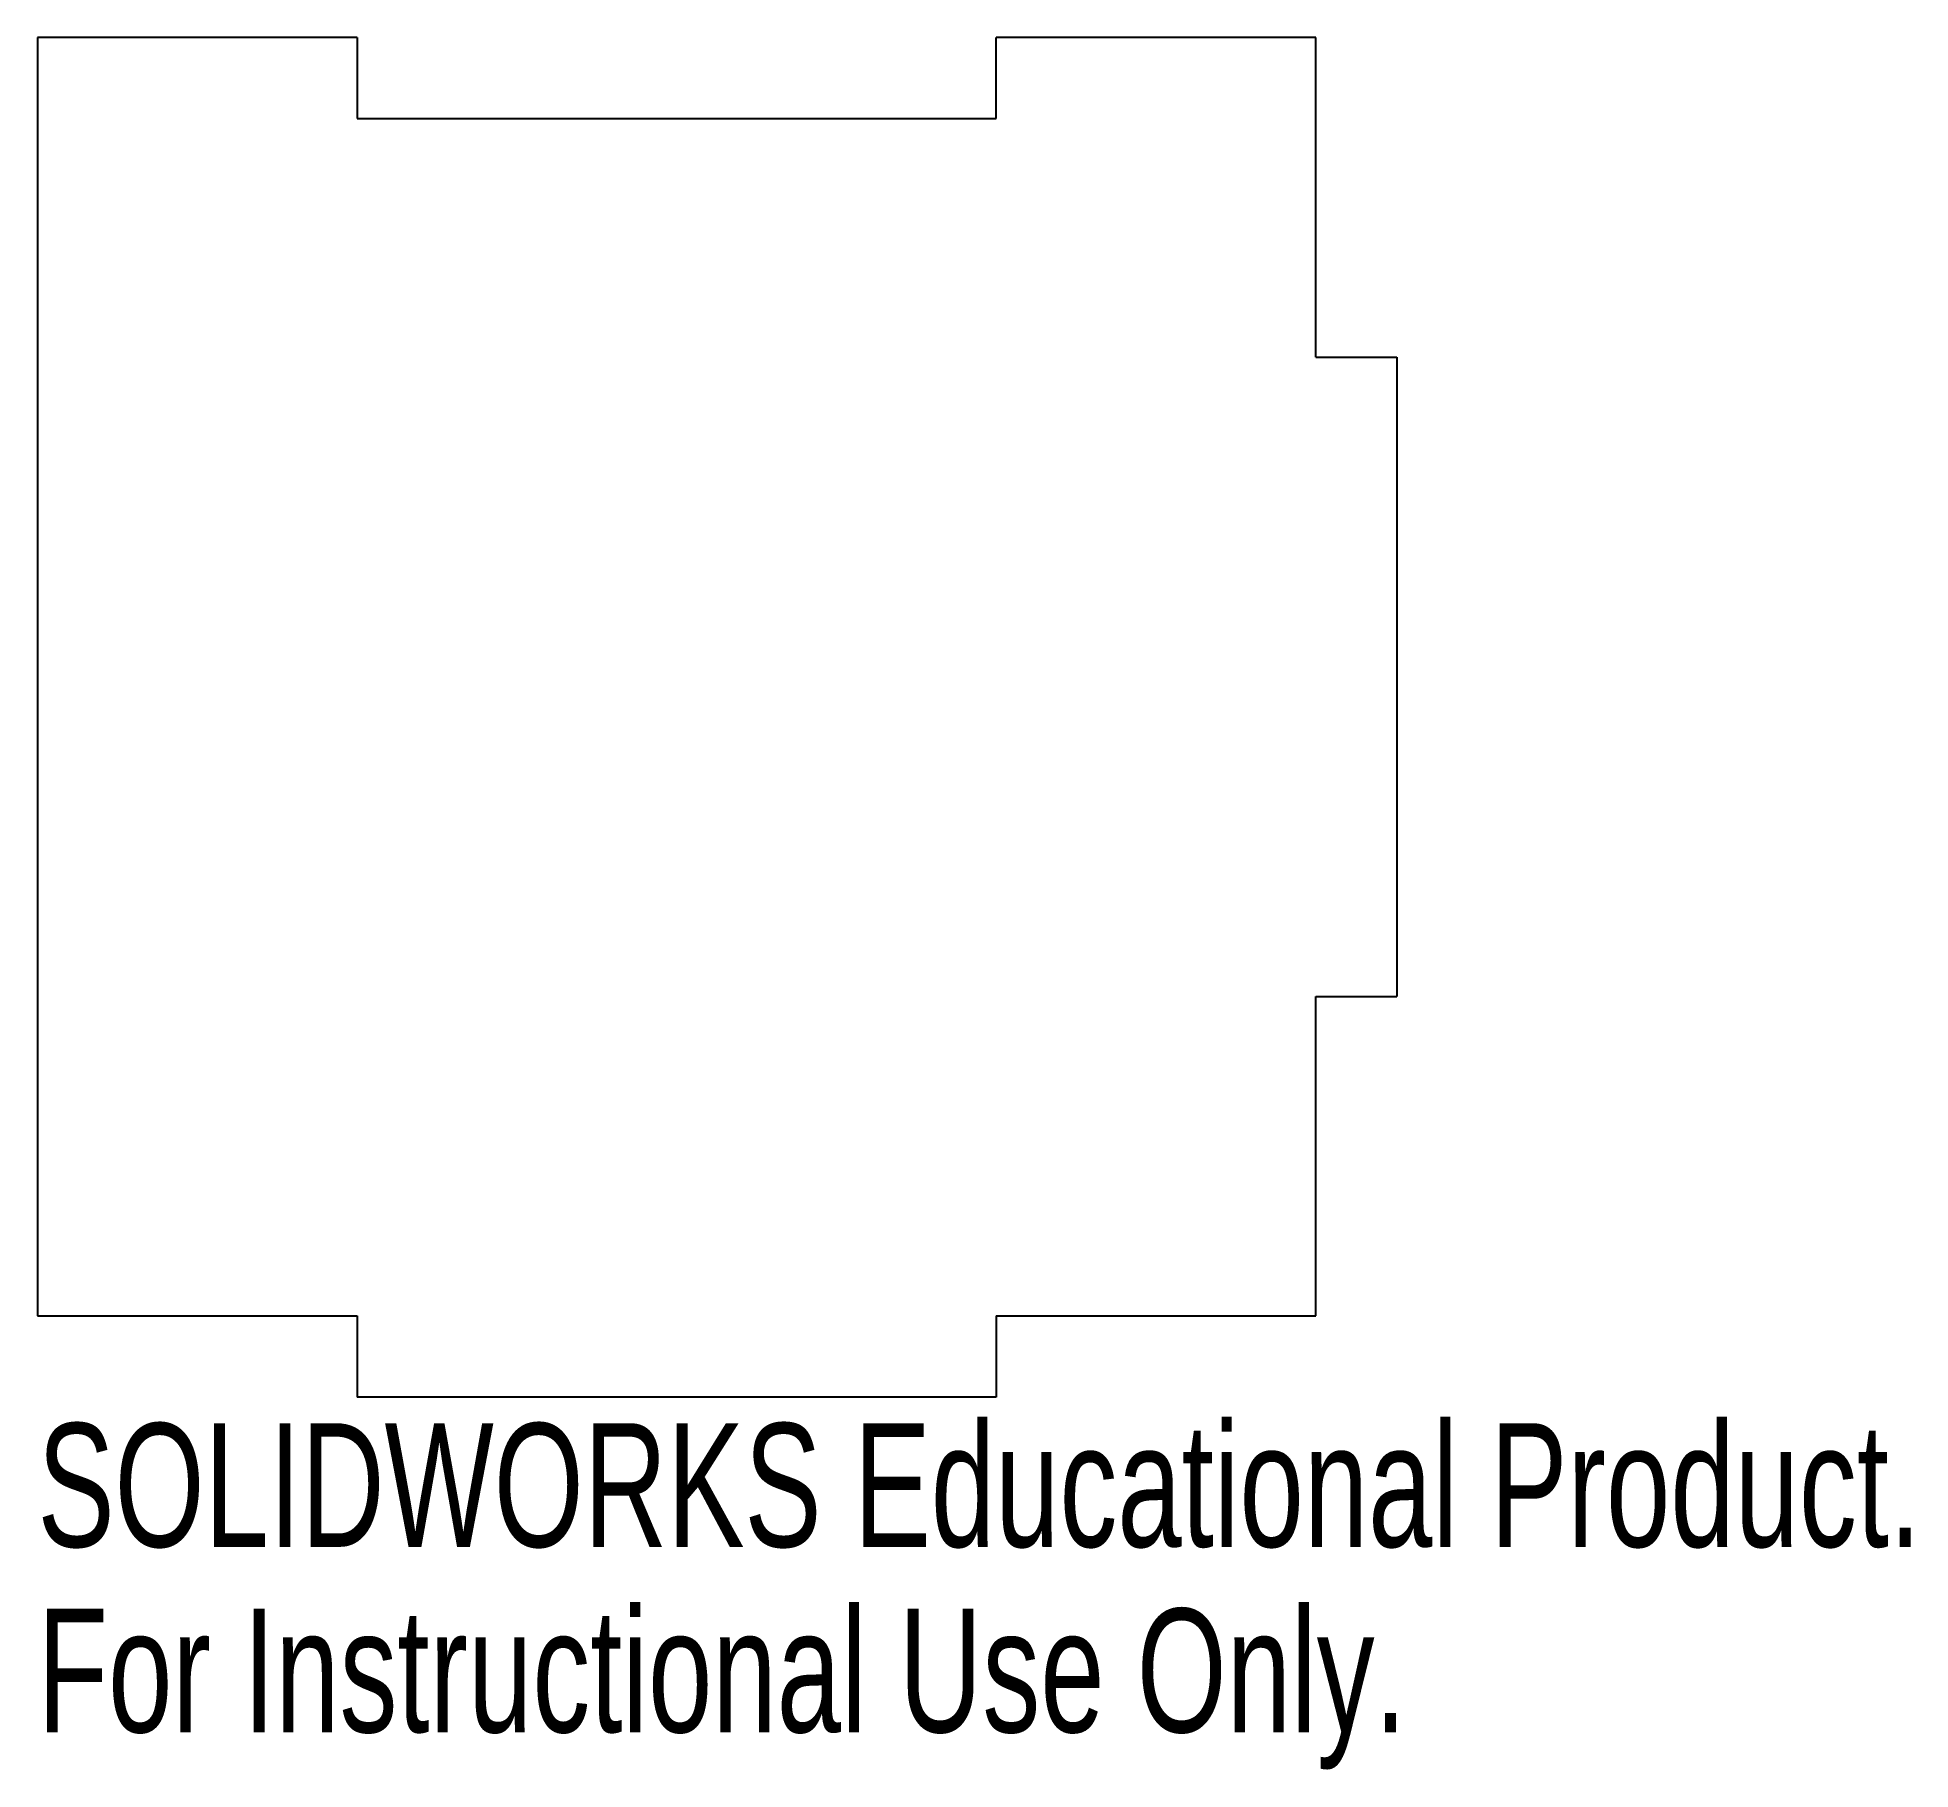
# Model space of a CAD drawing. Header units: millimetres. Extents: x -2.5 to 4.83, y -4.27 to 2.5.
import ezdxf

# ---------------------------------------------------------------- set-up
doc = ezdxf.new("R2010")
doc.units = ezdxf.units.MM
doc.styles.add('SLDTEXTSTYLE0', font='TXT', dxfattribs={"width": 0.7})

msp = doc.modelspace()

# ---------------------------------------------------------------- linework, layer by layer
at = {"color": 7, "linetype": 'Continuous', "lineweight": 25}
for p, q in [((-2.5, 2.5), (-2.5, -2.5)), ((-1.25, 2.5), (-2.5, 2.5)), ((-1.25, 2.5), (-1.25, 2.1825)), ((1.25, 2.1825), (1.25, 2.5)), ((2.5, 2.5), (1.25, 2.5)), ((2.5, 1.25), (2.5, 2.5)), ((-1.25, 2.1825), (1.25, 2.1825)), ((2.5, 1.25), (2.8175, 1.25)), ((2.8175, 1.25), (2.8175, -1.25)), ((2.5, -1.25), (2.8175, -1.25)), ((2.5, -2.5), (2.5, -1.25)), ((-2.5, -2.5), (-1.25, -2.5)), ((-1.25, -2.5), (-1.25, -2.8175)), ((1.25, -2.5), (1.25, -2.8175)), ((1.25, -2.5), (2.5, -2.5)), ((1.25, -2.8175), (-1.25, -2.8175))]:
    msp.add_line(p, q, dxfattribs=at)

# ---------------------------------------------------------------- texts
at = {"color": 7, "linetype": 'Continuous', "char_height": 0.483362, "attachment_point": 1, "style": 'SLDTEXTSTYLE0'}
for s, insert in [('SOLIDWORKS Educational Product.', (-2.5, -2.9195)), ('For Instructional Use Only.', (-2.5, -3.6445))]:
    msp.add_mtext(s, dxfattribs=dict(at, insert=insert))

doc.saveas('drawing.dxf')
